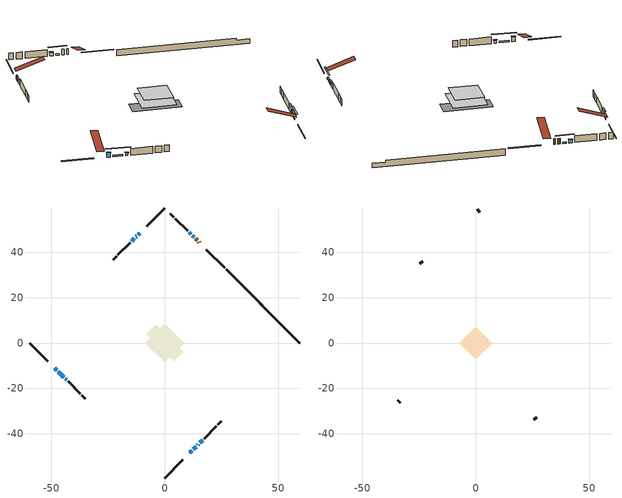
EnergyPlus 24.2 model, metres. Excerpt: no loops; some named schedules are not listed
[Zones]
conditioned space
 floor adiabatic (AdiabaticFloorConstruction): -8.5,0 0,8.5 8.5,0 0,-8.5 z0.68
 floor foundation (Slab1 construction): -8.14,3.89 -3.89,8.14 8.14,-3.89 3.89,-8.14 z-1.67
 wall outside (RimJoist1 construction): 0,-59.6 7.97,-51.62 / -59.6,0 -51.62,-7.97 / 0,59.6 -7.97,51.62 / 26.39,33.2 18.42,41.17 z0.68:0.98
 wall outside (AdiabaticWallConstruction 1): 15.25,44.35 14.91,44.69 / 14.25,45.34 13.66,45.94 z0.68:2.71
 wall outside (AdiabaticWallConstruction): -11.14,48.45 -11.72,47.88 z0.68:1.9; -48.45,-11.14 -47.66,-11.93 z0.68:2.31; 13,46.59 12.18,47.42 / 11.14,-48.45 11.97,-47.63 / -47.01,-12.59 -44.53,-15.07 z0.68:1.21; 11.52,48.08 10.73,48.87 z0.68:1.8; -12.38,47.22 -12.73,46.86 z0.68:2.71; -13.39,46.21 -14.58,45.02 z0.68:2.49; 12.63,-46.97 13.81,-45.78 z0.68:1.99; 14.47,-45.13 14.86,-44.73 z0.68:1.77; 15.52,-44.08 16.76,-42.84 z0.68:2.69; -43.87,-15.72 -43.3,-16.3 z0.68:1.7
 wall outside (Wall1 construction): 17.42,-42.18 22.82,-36.77 / -42.64,-16.96 -37.24,-22.36 / -15.23,44.36 -20.64,38.96 / 10.07,49.52 4.67,54.93 z0.68:3.12
 wall outside (Wall2 construction): 23.48,-36.12 25.03,-34.57 / -36.58,-23.02 -35.03,-24.57 / -21.3,38.3 -22.85,36.75 / 4.01,55.59 2.46,57.14 z0.68:3.12
 wall foundation (FoundationWall1 construction): 27.05,32.55,-1.67 27.05,32.55,0.68 56.34,3.25,0.68 56.34,3.25,0 59.6,0,0 59.6,0,-1.67
 window (WindowConstruction 8): -11.14,48.45 -11.72,47.88 z0.68:1.9
 window (WindowConstruction 7): -48.45,-11.14 -47.66,-11.93 z0.68:2.3
 window (WindowConstruction 9): 13,46.59 12.18,47.42 z0.68:1.21
 window (WindowConstruction 10): 11.14,-48.45 11.97,-47.63 z0.68:1.21
 window (WindowConstruction 11): -47.01,-12.59 -44.53,-15.07 z0.68:1.21
 window (WindowConstruction): 11.52,48.08 10.73,48.87 z0.68:1.8
 window (WindowConstruction 1): -12.38,47.22 -12.73,46.86 z0.68:2.71
 window (WindowConstruction 2): -13.39,46.21 -14.58,45.02 z0.68:2.48
 window (WindowConstruction 3): 12.63,-46.97 13.81,-45.78 z0.68:1.99
 window (WindowConstruction 4): 14.47,-45.13 14.86,-44.73 z0.68:1.77
 window (WindowConstruction 5): 15.52,-44.08 16.76,-42.84 z0.68:2.69
 window (WindowConstruction 6): -43.87,-15.72 -43.3,-16.3 z0.68:1.69
 door (Door): 15.25,44.35 14.91,44.69 z0.68:2.71
 door (Door 1): 14.25,45.34 13.66,45.94 z0.68:2.71
 ceiling adiabatic (AdiabaticFloorConstruction): 0,-8.5 8.5,0 0,8.5 -8.5,0 z0.68
attic - vented
 floor to conditioned space (Floor1 construction Reversed): -7.24,0 0,7.24 7.24,0 0,-7.24 z3.12
 wall outside (Wall3 construction): 25.69,-33.91 26.83,-32.77 / -34.37,-25.22 -33.23,-26.37 / -23.5,36.09 -24.65,34.95 / 1.8,57.79 0.66,58.94 z0.68:3.12
 roof outside (Roof1 construction): 10.49,-49.11,3.12 3.43,-42.05,6.44 1.58,-43.91,6.44 8.63,-50.97,3.12; -49.11,-10.49,3.12 -42.05,-3.43,6.44 -43.91,-1.58,6.44 -50.97,-8.63,3.12; -10.49,49.11,3.12 -3.43,42.05,6.44 -1.58,43.91,6.44 -8.63,50.97,3.12; 15.91,43.69,3.12 8.85,36.64,6.44 10.71,34.78,6.44 17.76,41.83,3.12
shading: -47.52,-12.08 -48.59,-11 -48.88,-11.29 -47.81,-12.37 z2.51; 10.31,49.29 14.87,44.73 15.16,45.02 10.6,49.58 z3.85; 13.84,-45.76 9.28,-50.32 9.57,-50.61 14.13,-46.05 z3.85; -42.66,-16.93 -48.87,-10.72 -49.16,-11.01 -42.95,-17.22 z3.85; 10.59,49.01 11.66,47.93 11.95,48.23 10.88,49.3 z2; -12.88,46.72 -12.23,47.36 -12.52,47.65 -13.17,47.01 z2.91; -14.72,44.88 -13.25,46.35 -13.54,46.64 -15.01,45.17 z2.69; 13.95,-45.64 12.48,-47.11 12.78,-47.4 14.25,-45.93 z2.19; 15.01,-44.59 14.33,-45.27 14.62,-45.56 15.3,-44.88 z1.97; 16.9,-42.69 15.38,-44.22 15.67,-44.51 17.19,-42.99 z2.89; -43.16,-16.44 -44.02,-15.58 -44.31,-15.87 -43.45,-16.73 z1.9
[Building]
Building 1: Terrain=Suburbs
[Site:Location]
Montreal Intl AP_QC: Latitude {deg}=45.47; Longitude {deg}=-73.74; Time Zone {hr}=-5; Elevation {m}=36; Keep Site Location Information=Yes
[Site:GroundTemperature:Shallow]
2.07863, -0.316383, -0.508184, 0.628371, 5.19101, 9.73239, 13.6695, 16.1636, 16.3755, 14.347, 10.5102, 6.10817
[Site:WaterMainsTemperature]
Calculation Method=Schedule; Temperature Schedule=mains temperature schedule
[Material] Roughness=Rough; Thermal Absorptance=0.9
Name | Thickness {m} | Conductivity {W/m-K} | Density {kg/m3} | Specific Heat {J/kg-K} | Solar Absorptance | Visible Absorptance
asphalt or fiberglass shingles | 0.00635 | 0.162714 | 1121.4 | 1465.45 | 0.4 | 0.4
ceiling loosefill ins | 0.338667 | 0.0480833 | 16.02 | 1046.75 | 0.7 | 0.7
ceiling stud and cavity | 0.1397 | 0.160601 | 65.682 | 1177.47 | 0.7 | 0.7
concrete 4.0 in. | 0.1016 | 1.803125 | 2242.8 | 837.4 | 0.7 | 0.7
concrete 8.0 in. | 0.2032 | 1.803125 | 2242.8 | 837.4 | 0.7 | 0.7
door material | 0.04445 | 0.053851 | 512.64 | 1214.23 | 0.7 | 0.7
door material 1 | 0.04445 | 0.188738 | 512.64 | 1214.23 | 0.7 | 0.7
exterior vertical ins | 0.07309 | 0.029427 | 32.04 | 1214.23 | 0.7 | 0.7
floor covering | 0.0127 | 0.0433444 | 54.468 | 1339.84 | 0.6 | 0.6
floor rigid ins; wall rigid ins 1 | 0.512978 | 0.029427 | 32.04 | 1214.23 | 0.7 | 0.7
floor stud and cavity | 0.1397 | 1.75129 | 37.0049 | 1207.88 | 0.7 | 0.7
furniture material conditioned space 1 | 0.1524 | 0.115458 | 640.8 | 1214.23 | 0.6 | 0.6
gypsum board | 0.0127 | 0.160291 | 801 | 837.4 | 0.6 | 0.6
gypsum board 1 | 0.0127 | 0.160291 | 801 | 837.4 | 0.7 | 0.7
osb sheathing 0.5 in. | 0.0127 | 0.115458 | 512.64 | 1214.23 | 0.7 | 0.7
osb sheathing 0.75 in. | 0.01905 | 0.115458 | 512.64 | 1214.23 | 0.7 | 0.7
osb sheathing 2.0 in. | 0.0508 | 0.115458 | 512.64 | 1214.23 | 0.7 | 0.7
rim joist rigid ins | 0.103632 | 0.029427 | 32.04 | 1214.23 | 0.7 | 0.7
rim joist stud and cavity | 0.0508 | 0.0460436 | 125.044 | 1163.47 | 0.6 | 0.6
wall rigid ins | 0.051816 | 0.029427 | 32.04 | 1214.23 | 0.7 | 0.7
wall stud and cavity | 0.1397 | 0.193984 | 139.0536 | 1170.24 | 0.7 | 0.7
wall stud and cavity 1 | 0.1397 | 0.196385 | 139.0536 | 1170.24 | 0.7 | 0.7
wall stud and cavity 2 | 0.0889 | 6.1454 | 50.32683 | 1063.81 | 0.6 | 0.6
wall stud and cavity 3 | 0.0889 | 0.380278 | 52.3479 | 1209.89 | 0.7 | 0.7
wall stud and cavity 4 | 0.0889 | 0.391764 | 83.0341 | 1211.67 | 0.7 | 0.7
wood siding | 0.0254 | 0.102417 | 544.68 | 1172.36 | 0.4 | 0.4
wood siding 1 | 0.00254 | 0.102417 | 544.68 | 1172.36 | 0.4 | 0.4
wood siding 2; wood siding 3; wood siding 4 | 0.0254 | 0.102417 | 544.68 | 1172.36 | 0.7 | 0.7
[WindowMaterial:SimpleGlazingSystem]
Name | U-Factor {W/m2-K} | Solar Heat Gain Coefficient
WindowMaterial | 3.063281 | 0.59
WindowMaterial 1 | 3.02126 | 0.51
WindowMaterial 2 | 3.03943 | 0.65
WindowMaterial 3 | 3.04795 | 0.63
WindowMaterial 4 | 3.09508 | 0.51
WindowMaterial 5 | 3.10076 | 0.59
WindowMaterial 6 | 3.077476 | 0.55
WindowMaterial 7 | 3.09224 | 0.53
WindowMaterial 8 | 3.148451 | 0.63
WindowMaterial 9 | 3.10132 | 0.61
[Construction]
AdiabaticFloorConstruction: floor stud and cavity, floor rigid ins, osb sheathing 0.75 in., floor covering
AdiabaticWallConstruction: wood siding 3, wall rigid ins 1, wall stud and cavity 3, gypsum board
AdiabaticWallConstruction 1: wood siding 4, wall rigid ins 1, wall stud and cavity 3, gypsum board
Door: door material
Door 1: door material 1
Floor1 construction Reversed: gypsum board, ceiling stud and cavity, ceiling loosefill ins
FoundationWall1 construction: concrete 8.0 in., gypsum board 1
furniture construction conditioned space 1: furniture material conditioned space 1
PartitionWallConstruction: gypsum board, wall stud and cavity 4, gypsum board
RimJoist1 construction: wood siding 2, rim joist rigid ins, osb sheathing 2.0 in., rim joist stud and cavity
Roof1 construction: asphalt or fiberglass shingles
Slab1 construction: concrete 4.0 in.
Wall1 construction: wood siding, wall rigid ins, osb sheathing 0.5 in., wall stud and cavity, gypsum board
Wall2 construction: wood siding, wall rigid ins, osb sheathing 0.5 in., wall stud and cavity 1, gypsum board
Wall3 construction: wood siding 1, wall stud and cavity 2
WindowConstruction: WindowMaterial
WindowConstruction 1: WindowMaterial 1
WindowConstruction 10; WindowConstruction 11; WindowConstruction 9: WindowMaterial 9
WindowConstruction 2: WindowMaterial 2
WindowConstruction 3: WindowMaterial 3
WindowConstruction 4: WindowMaterial 4
WindowConstruction 5: WindowMaterial 5
WindowConstruction 6: WindowMaterial 6
WindowConstruction 7: WindowMaterial 7
WindowConstruction 8: WindowMaterial 8
[Zone] Multiplier=1; Part of Total Floor Area=Yes
Name | Volume {m3}
attic - vented | 56.6174
conditioned space | 526.6
[Space]
Name | Zone | Volume {m3}
attic - vented 1 | attic - vented | 56.6174
conditioned space 1 | conditioned space | 526.6
[ZoneInfiltration:EffectiveLeakageArea]
infil attic - vented 1: Zone or Space=attic - vented 1; Schedule=Always On Discrete; Effective Air Leakage Area {cm2}=4195.6; Stack Coefficient=0.000400784; Wind Coefficient=1.35262e-05
[ZoneMixing]
whole house fan mix: Zone or Space=attic - vented; Schedule=Always On Continuous; Design Flow Rate Calculation Method=Flow/Zone; Design Flow Rate {m3/s}=0; Source Zone or Space=conditioned space
[SurfaceProperty:ExposedFoundationPerimeter]
Slab1: Exposed Perimeter Calculation Method=TotalExposedPerimeter; Total Exposed Perimeter {m}=46.026
[InternalMass] Zone or ZoneList=conditioned space; Space or SpaceList=conditioned space 1
Name | Construction | Surface Area {m2}
furniture mass conditioned space 1 | furniture construction conditioned space 1 | 98.6402
partition wall mass | PartitionWallConstruction | 246.6
[Lights]
interior lighting: Zone or ZoneList or Space or SpaceList=conditioned space 1; Schedule=interior lighting schedule; Design Level Calculation Method=LightingLevel; Lighting Level {W}=343.2; Return Air Fraction=0; Fraction Radiant=0.6; Fraction Visible=0.2; Fraction Replaceable=1
[People]
occupants: Zone or ZoneList or Space or SpaceList=conditioned space 1; Number of People Schedule=occupants schedule; Number of People Calculation Method=People; Number of People=3; Fraction Radiant=0.314171; Sensible Heat Fraction=0.56303; Activity Level Schedule=occupants activity schedule; Carbon Dioxide Generation Rate {m3/s-W}=0; Enable ASHRAE 55 Comfort Warnings=No; Mean Radiant Temperature Calculation Type=EnclosureAveraged
[ElectricEquipment] Zone or ZoneList or Space or SpaceList=conditioned space 1; Design Level Calculation Method=EquipmentLevel
Name | Schedule | Design Level {W} | Fraction Latent | Fraction Radiant | Fraction Lost
clothes dryer | clothes dryer schedule | 140.772 | 0.015 | 0.081 | 0.85
clothes washer | clothes washer schedule | 32.1985 | 0.03 | 0.162 | 0.7
cooking range | cooking range schedule | 215.147 | 0.08 | 0.432 | 0.2
dishwasher | dishwasher schedule | 66.8632 | 0.3 | 0.18 | 0.4
fridge | fridge schedule | 72.9452 | 0 | 0.6 | 0
mech vent bath fan 0 | mech vent bath fan 0 schedule | 50.2 | 0 | 0 | 1
mech vent bath fan 1 | mech vent bath fan 1 schedule | 50.2 | 0 | 0 | 1
mech vent bath fan 2 | mech vent bath fan 2 schedule | 50.2 | 0 | 0 | 1
mech vent house fan | mech vent house fan schedule | 19.9167 | 0 | 0 | 0.5
mech vent house fan cfis | mech vent house fan cfis schedule | 0 | 0 | 0 | 0
mech vent range fan 0 | mech vent range fan 0 schedule | 57 | 0 | 0 | 1
misc plug loads | misc plug loads schedule | 494.7 | 0.045 | 0.513 | 0.1
whole house fan | Always On Discrete | 0 | 0 | 0 | 1
[OtherEquipment] Zone or ZoneList or Space or SpaceList=conditioned space 1; Design Level Calculation Method=EquipmentLevel
Name | Fuel Type | Schedule | Design Level {W} | Fraction Latent | Fraction Radiant | Fraction Lost
clothes dryer 1 | Electricity | clothes dryer schedule | 0 | 0.015 | 0.081 | 0.85
cooking range 1 | Electricity | cooking range schedule | 0 | 0.08 | 0.432 | 0.2
general water use latent | None | general water use schedule | 62.594 | 1 | 0 | 0
general water use sensible | None | general water use schedule | -61.6891 | 0 | 0.6 | 0
mech vent house fan latent load | None | Always On Discrete | 0 | 1 | 0 | 0
mech vent house fan sensible load | None | Always On Discrete | 0 | 0 | 0 | 0
water heater energy adjustment1 | Electricity | Always On Discrete | 0.01 | 0 | 0 | 1
[ZoneInfiltration:DesignFlowRate] Zone or ZoneList or Space or SpaceList=conditioned space 1; Schedule=Always On Discrete; Design Flow Rate Calculation Method=Flow/Zone; Design Flow Rate {m3/s}=0
infil flow; natural vent flow; whole house fan flow
[Foundation:Kiva]
Foundation Kiva 1: Initial Indoor Air Temperature {C}=18; Wall Height Above Grade {m}=0.680009; Wall Depth Below Slab {m}=0.2032; Custom Block Material Name 1=exterior vertical ins; Custom Block Depth 1 {m}=2.350008; Custom Block X Position 1 {m}=0.2159; Custom Block Z Position 1 {m}=0
[Foundation:Kiva:Settings]
Soil Conductivity {W/m-K}=0.849921; Soil Density {kg/m3}=1842.3; Soil Specific Heat {J/kg-K}=418.7; Ground Solar Absorptivity=0.9; Ground Thermal Absorptivity=0.9; Ground Surface Roughness {m}=0.03; Far-Field Width {m}=40; Deep-Ground Boundary Condition=ZeroFlux; Deep-Ground Depth {m}=40; Minimum Cell Dimension {m}=0.2; Maximum Cell Growth Coefficient=3; Simulation Timestep=Timestep
[Exterior:Lights]
exterior lighting: Schedule=exterior lighting schedule; Design Level {W}=75.6
[Schedule:Constant]
Name | Hourly Value
Always On Continuous; mech vent house fan schedule; mech vent house fan cfis schedule; Always On Discrete | 1
occupants activity schedule | 117.228
fridge schedule | 0
[Schedule:Week:Daily]
interior lighting schedule Week Rule - Jan1-Jan27: interior lighting schedule day, interior lighting schedule day, interior lighting schedule day, interior lighting schedule day, interior lighting schedule day, interior lighting schedule day, interior lighting schedule day, interior lighting schedule default day, interior lighting schedule default day, interior lighting schedule default day, interior lighting schedule default day, interior lighting schedule default day
interior lighting schedule Week Rule - Jan28-Feb3: interior lighting schedule day, interior lighting schedule day, interior lighting schedule day, interior lighting schedule day, interior lighting schedule day 1, interior lighting schedule day 1, interior lighting schedule day 1, interior lighting schedule default day, interior lighting schedule default day, interior lighting schedule default day, interior lighting schedule default day, interior lighting schedule default day
interior lighting schedule Week Rule - Feb4-Feb24: interior lighting schedule day 1, interior lighting schedule day 1, interior lighting schedule day 1, interior lighting schedule day 1, interior lighting schedule day 1, interior lighting schedule day 1, interior lighting schedule day 1, interior lighting schedule default day, interior lighting schedule default day, interior lighting schedule default day, interior lighting schedule default day, interior lighting schedule default day
interior lighting schedule Week Rule - Feb25-Mar3: interior lighting schedule day 1, interior lighting schedule day 1, interior lighting schedule day 1, interior lighting schedule day 1, interior lighting schedule day 2, interior lighting schedule day 2, interior lighting schedule day 2, interior lighting schedule default day, interior lighting schedule default day, interior lighting schedule default day, interior lighting schedule default day, interior lighting schedule default day
interior lighting schedule Week Rule - Mar4-Mar31: interior lighting schedule day 2, interior lighting schedule day 2, interior lighting schedule day 2, interior lighting schedule day 2, interior lighting schedule day 2, interior lighting schedule day 2, interior lighting schedule day 2, interior lighting schedule default day, interior lighting schedule default day, interior lighting schedule default day, interior lighting schedule default day, interior lighting schedule default day
interior lighting schedule Week Rule - Apr1-Apr28: interior lighting schedule day 3, interior lighting schedule day 3, interior lighting schedule day 3, interior lighting schedule day 3, interior lighting schedule day 3, interior lighting schedule day 3, interior lighting schedule day 3, interior lighting schedule default day, interior lighting schedule default day, interior lighting schedule default day, interior lighting schedule default day, interior lighting schedule default day
interior lighting schedule Week Rule - Apr29-May5: interior lighting schedule day 3, interior lighting schedule day 3, interior lighting schedule day 4, interior lighting schedule day 4, interior lighting schedule day 4, interior lighting schedule day 4, interior lighting schedule day 4, interior lighting schedule default day, interior lighting schedule default day, interior lighting schedule default day, interior lighting schedule default day, interior lighting schedule default day
interior lighting schedule Week Rule - May6-May26: interior lighting schedule day 4, interior lighting schedule day 4, interior lighting schedule day 4, interior lighting schedule day 4, interior lighting schedule day 4, interior lighting schedule day 4, interior lighting schedule day 4, interior lighting schedule default day, interior lighting schedule default day, interior lighting schedule default day, interior lighting schedule default day, interior lighting schedule default day
interior lighting schedule Week Rule - May27-Jun2: interior lighting schedule day 4, interior lighting schedule day 4, interior lighting schedule day 4, interior lighting schedule day 4, interior lighting schedule day 4, interior lighting schedule day 5, interior lighting schedule day 5, interior lighting schedule default day, interior lighting schedule default day, interior lighting schedule default day, interior lighting schedule default day, interior lighting schedule default day
interior lighting schedule Week Rule - Jun3-Jun30: interior lighting schedule day 5, interior lighting schedule day 5, interior lighting schedule day 5, interior lighting schedule day 5, interior lighting schedule day 5, interior lighting schedule day 5, interior lighting schedule day 5, interior lighting schedule default day, interior lighting schedule default day, interior lighting schedule default day, interior lighting schedule default day, interior lighting schedule default day
interior lighting schedule Week Rule - Jul1-Jul28: interior lighting schedule day 6, interior lighting schedule day 6, interior lighting schedule day 6, interior lighting schedule day 6, interior lighting schedule day 6, interior lighting schedule day 6, interior lighting schedule day 6, interior lighting schedule default day, interior lighting schedule default day, interior lighting schedule default day, interior lighting schedule default day, interior lighting schedule default day
interior lighting schedule Week Rule - Jul29-Aug4: interior lighting schedule day 6, interior lighting schedule day 6, interior lighting schedule day 6, interior lighting schedule day 7, interior lighting schedule day 7, interior lighting schedule day 7, interior lighting schedule day 7, interior lighting schedule default day, interior lighting schedule default day, interior lighting schedule default day, interior lighting schedule default day, interior lighting schedule default day
interior lighting schedule Week Rule - Aug5-Aug25: interior lighting schedule day 7, interior lighting schedule day 7, interior lighting schedule day 7, interior lighting schedule day 7, interior lighting schedule day 7, interior lighting schedule day 7, interior lighting schedule day 7, interior lighting schedule default day, interior lighting schedule default day, interior lighting schedule default day, interior lighting schedule default day, interior lighting schedule default day
interior lighting schedule Week Rule - Aug26-Sep1: interior lighting schedule day 7, interior lighting schedule day 7, interior lighting schedule day 7, interior lighting schedule day 7, interior lighting schedule day 7, interior lighting schedule day 7, interior lighting schedule day 8, interior lighting schedule default day, interior lighting schedule default day, interior lighting schedule default day, interior lighting schedule default day, interior lighting schedule default day
interior lighting schedule Week Rule - Sep2-Sep29: interior lighting schedule day 8, interior lighting schedule day 8, interior lighting schedule day 8, interior lighting schedule day 8, interior lighting schedule day 8, interior lighting schedule day 8, interior lighting schedule day 8, interior lighting schedule default day, interior lighting schedule default day, interior lighting schedule default day, interior lighting schedule default day, interior lighting schedule default day
interior lighting schedule Week Rule - Sep30-Oct6: interior lighting schedule day 8, interior lighting schedule day 9, interior lighting schedule day 9, interior lighting schedule day 9, interior lighting schedule day 9, interior lighting schedule day 9, interior lighting schedule day 9, interior lighting schedule default day, interior lighting schedule default day, interior lighting schedule default day, interior lighting schedule default day, interior lighting schedule default day
interior lighting schedule Week Rule - Oct7-Oct27: interior lighting schedule day 9, interior lighting schedule day 9, interior lighting schedule day 9, interior lighting schedule day 9, interior lighting schedule day 9, interior lighting schedule day 9, interior lighting schedule day 9, interior lighting schedule default day, interior lighting schedule default day, interior lighting schedule default day, interior lighting schedule default day, interior lighting schedule default day
interior lighting schedule Week Rule - Oct28-Nov3: interior lighting schedule day 9, interior lighting schedule day 9, interior lighting schedule day 9, interior lighting schedule day 9, interior lighting schedule day 10, interior lighting schedule day 10, interior lighting schedule day 10, interior lighting schedule default day, interior lighting schedule default day, interior lighting schedule default day, interior lighting schedule default day, interior lighting schedule default day
interior lighting schedule Week Rule - Nov4-Nov24: interior lighting schedule day 10, interior lighting schedule day 10, interior lighting schedule day 10, interior lighting schedule day 10, interior lighting schedule day 10, interior lighting schedule day 10, interior lighting schedule day 10, interior lighting schedule default day, interior lighting schedule default day, interior lighting schedule default day, interior lighting schedule default day, interior lighting schedule default day
interior lighting schedule Week Rule - Nov25-Dec1: interior lighting schedule day 10, interior lighting schedule day 10, interior lighting schedule day 10, interior lighting schedule day 10, interior lighting schedule day 10, interior lighting schedule day 10, interior lighting schedule day 11, interior lighting schedule default day, interior lighting schedule default day, interior lighting schedule default day, interior lighting schedule default day, interior lighting schedule default day
interior lighting schedule Week Rule - Dec2-Dec31: interior lighting schedule day 11, interior lighting schedule day 11, interior lighting schedule day 11, interior lighting schedule day 11, interior lighting schedule day 11, interior lighting schedule day 11, interior lighting schedule day 11, interior lighting schedule default day, interior lighting schedule default day, interior lighting schedule default day, interior lighting schedule default day, interior lighting schedule default day
occupants schedule Week Rule - Jan1-Dec31: occupants schedule day, occupants schedule day, occupants schedule day, occupants schedule day, occupants schedule day, occupants schedule day, occupants schedule day, occupants schedule default day, occupants schedule default day, occupants schedule default day, occupants schedule default day, occupants schedule default day
clothes dryer schedule Week Rule - Jan1-Dec31: clothes dryer schedule day, clothes dryer schedule day, clothes dryer schedule day, clothes dryer schedule day, clothes dryer schedule day, clothes dryer schedule day, clothes dryer schedule day, clothes dryer schedule default day, clothes dryer schedule default day, clothes dryer schedule default day, clothes dryer schedule default day, clothes dryer schedule default day
clothes washer schedule Week Rule - Jan1-Dec31: clothes washer schedule day, clothes washer schedule day, clothes washer schedule day, clothes washer schedule day, clothes washer schedule day, clothes washer schedule day, clothes washer schedule day, clothes washer schedule default day, clothes washer schedule default day, clothes washer schedule default day, clothes washer schedule default day, clothes washer schedule default day
cooking range schedule Week Rule - Jan1-Dec31: cooking range schedule day, cooking range schedule day, cooking range schedule day, cooking range schedule day, cooking range schedule day, cooking range schedule day, cooking range schedule day, cooking range schedule default day, cooking range schedule default day, cooking range schedule default day, cooking range schedule default day, cooking range schedule default day
dishwasher schedule Week Rule - Jan1-Dec31: dishwasher schedule day, dishwasher schedule day, dishwasher schedule day, dishwasher schedule day, dishwasher schedule day, dishwasher schedule day, dishwasher schedule day, dishwasher schedule default day, dishwasher schedule default day, dishwasher schedule default day, dishwasher schedule default day, dishwasher schedule default day
mech vent bath fan 0 schedule Week Rule - Jan1-Dec31: mech vent bath fan 0 schedule day, mech vent bath fan 0 schedule day, mech vent bath fan 0 schedule day, mech vent bath fan 0 schedule day, mech vent bath fan 0 schedule day, mech vent bath fan 0 schedule day, mech vent bath fan 0 schedule day, mech vent bath fan 0 schedule default day, mech vent bath fan 0 schedule default day, mech vent bath fan 0 schedule default day, mech vent bath fan 0 schedule default day, mech vent bath fan 0 schedule default day
mech vent bath fan 1 schedule Week Rule - Jan1-Dec31: mech vent bath fan 1 schedule day, mech vent bath fan 1 schedule day, mech vent bath fan 1 schedule day, mech vent bath fan 1 schedule day, mech vent bath fan 1 schedule day, mech vent bath fan 1 schedule day, mech vent bath fan 1 schedule day, mech vent bath fan 1 schedule default day, mech vent bath fan 1 schedule default day, mech vent bath fan 1 schedule default day, mech vent bath fan 1 schedule default day, mech vent bath fan 1 schedule default day
mech vent bath fan 2 schedule Week Rule - Jan1-Dec31: mech vent bath fan 2 schedule day, mech vent bath fan 2 schedule day, mech vent bath fan 2 schedule day, mech vent bath fan 2 schedule day, mech vent bath fan 2 schedule day, mech vent bath fan 2 schedule day, mech vent bath fan 2 schedule day, mech vent bath fan 2 schedule default day, mech vent bath fan 2 schedule default day, mech vent bath fan 2 schedule default day, mech vent bath fan 2 schedule default day, mech vent bath fan 2 schedule default day
mech vent range fan 0 schedule Week Rule - Jan1-Dec31: mech vent range fan 0 schedule day, mech vent range fan 0 schedule day, mech vent range fan 0 schedule day, mech vent range fan 0 schedule day, mech vent range fan 0 schedule day, mech vent range fan 0 schedule day, mech vent range fan 0 schedule day, mech vent range fan 0 schedule default day, mech vent range fan 0 schedule default day, mech vent range fan 0 schedule default day, mech vent range fan 0 schedule default day, mech vent range fan 0 schedule default day
misc plug loads schedule Week Rule - Jan1-Dec31: misc plug loads schedule day, misc plug loads schedule day, misc plug loads schedule day, misc plug loads schedule day, misc plug loads schedule day, misc plug loads schedule day, misc plug loads schedule day, misc plug loads schedule default day, misc plug loads schedule default day, misc plug loads schedule default day, misc plug loads schedule default day, misc plug loads schedule default day
general water use schedule Week Rule - Jan1-Dec31: general water use schedule day, general water use schedule day, general water use schedule day, general water use schedule day, general water use schedule day, general water use schedule day, general water use schedule day, general water use schedule default day, general water use schedule default day, general water use schedule default day, general water use schedule default day, general water use schedule default day
exterior lighting schedule Week Rule - Jan1-Jan27: exterior lighting schedule day, exterior lighting schedule day, exterior lighting schedule day, exterior lighting schedule day, exterior lighting schedule day, exterior lighting schedule day, exterior lighting schedule day, exterior lighting schedule default day, exterior lighting schedule default day, exterior lighting schedule default day, exterior lighting schedule default day, exterior lighting schedule default day
exterior lighting schedule Week Rule - Jan28-Feb3: exterior lighting schedule day, exterior lighting schedule day, exterior lighting schedule day, exterior lighting schedule day, exterior lighting schedule day 1, exterior lighting schedule day 1, exterior lighting schedule day 1, exterior lighting schedule default day, exterior lighting schedule default day, exterior lighting schedule default day, exterior lighting schedule default day, exterior lighting schedule default day
exterior lighting schedule Week Rule - Feb4-Feb24: exterior lighting schedule day 1, exterior lighting schedule day 1, exterior lighting schedule day 1, exterior lighting schedule day 1, exterior lighting schedule day 1, exterior lighting schedule day 1, exterior lighting schedule day 1, exterior lighting schedule default day, exterior lighting schedule default day, exterior lighting schedule default day, exterior lighting schedule default day, exterior lighting schedule default day
exterior lighting schedule Week Rule - Feb25-Mar3: exterior lighting schedule day 1, exterior lighting schedule day 1, exterior lighting schedule day 1, exterior lighting schedule day 1, exterior lighting schedule day 2, exterior lighting schedule day 2, exterior lighting schedule day 2, exterior lighting schedule default day, exterior lighting schedule default day, exterior lighting schedule default day, exterior lighting schedule default day, exterior lighting schedule default day
exterior lighting schedule Week Rule - Mar4-Mar31: exterior lighting schedule day 2, exterior lighting schedule day 2, exterior lighting schedule day 2, exterior lighting schedule day 2, exterior lighting schedule day 2, exterior lighting schedule day 2, exterior lighting schedule day 2, exterior lighting schedule default day, exterior lighting schedule default day, exterior lighting schedule default day, exterior lighting schedule default day, exterior lighting schedule default day
exterior lighting schedule Week Rule - Apr1-Apr28: exterior lighting schedule day 3, exterior lighting schedule day 3, exterior lighting schedule day 3, exterior lighting schedule day 3, exterior lighting schedule day 3, exterior lighting schedule day 3, exterior lighting schedule day 3, exterior lighting schedule default day, exterior lighting schedule default day, exterior lighting schedule default day, exterior lighting schedule default day, exterior lighting schedule default day
exterior lighting schedule Week Rule - Apr29-May5: exterior lighting schedule day 3, exterior lighting schedule day 3, exterior lighting schedule day 4, exterior lighting schedule day 4, exterior lighting schedule day 4, exterior lighting schedule day 4, exterior lighting schedule day 4, exterior lighting schedule default day, exterior lighting schedule default day, exterior lighting schedule default day, exterior lighting schedule default day, exterior lighting schedule default day
exterior lighting schedule Week Rule - May6-May26: exterior lighting schedule day 4, exterior lighting schedule day 4, exterior lighting schedule day 4, exterior lighting schedule day 4, exterior lighting schedule day 4, exterior lighting schedule day 4, exterior lighting schedule day 4, exterior lighting schedule default day, exterior lighting schedule default day, exterior lighting schedule default day, exterior lighting schedule default day, exterior lighting schedule default day
exterior lighting schedule Week Rule - May27-Jun2: exterior lighting schedule day 4, exterior lighting schedule day 4, exterior lighting schedule day 4, exterior lighting schedule day 4, exterior lighting schedule day 4, exterior lighting schedule day 5, exterior lighting schedule day 5, exterior lighting schedule default day, exterior lighting schedule default day, exterior lighting schedule default day, exterior lighting schedule default day, exterior lighting schedule default day
exterior lighting schedule Week Rule - Jun3-Jun30: exterior lighting schedule day 5, exterior lighting schedule day 5, exterior lighting schedule day 5, exterior lighting schedule day 5, exterior lighting schedule day 5, exterior lighting schedule day 5, exterior lighting schedule day 5, exterior lighting schedule default day, exterior lighting schedule default day, exterior lighting schedule default day, exterior lighting schedule default day, exterior lighting schedule default day
exterior lighting schedule Week Rule - Jul1-Jul28: exterior lighting schedule day 6, exterior lighting schedule day 6, exterior lighting schedule day 6, exterior lighting schedule day 6, exterior lighting schedule day 6, exterior lighting schedule day 6, exterior lighting schedule day 6, exterior lighting schedule default day, exterior lighting schedule default day, exterior lighting schedule default day, exterior lighting schedule default day, exterior lighting schedule default day
exterior lighting schedule Week Rule - Jul29-Aug4: exterior lighting schedule day 6, exterior lighting schedule day 6, exterior lighting schedule day 6, exterior lighting schedule day 7, exterior lighting schedule day 7, exterior lighting schedule day 7, exterior lighting schedule day 7, exterior lighting schedule default day, exterior lighting schedule default day, exterior lighting schedule default day, exterior lighting schedule default day, exterior lighting schedule default day
exterior lighting schedule Week Rule - Aug5-Aug25: exterior lighting schedule day 7, exterior lighting schedule day 7, exterior lighting schedule day 7, exterior lighting schedule day 7, exterior lighting schedule day 7, exterior lighting schedule day 7, exterior lighting schedule day 7, exterior lighting schedule default day, exterior lighting schedule default day, exterior lighting schedule default day, exterior lighting schedule default day, exterior lighting schedule default day
exterior lighting schedule Week Rule - Aug26-Sep1: exterior lighting schedule day 7, exterior lighting schedule day 7, exterior lighting schedule day 7, exterior lighting schedule day 7, exterior lighting schedule day 7, exterior lighting schedule day 7, exterior lighting schedule day 8, exterior lighting schedule default day, exterior lighting schedule default day, exterior lighting schedule default day, exterior lighting schedule default day, exterior lighting schedule default day
exterior lighting schedule Week Rule - Sep2-Sep29: exterior lighting schedule day 8, exterior lighting schedule day 8, exterior lighting schedule day 8, exterior lighting schedule day 8, exterior lighting schedule day 8, exterior lighting schedule day 8, exterior lighting schedule day 8, exterior lighting schedule default day, exterior lighting schedule default day, exterior lighting schedule default day, exterior lighting schedule default day, exterior lighting schedule default day
[Schedule:Year]
interior lighting schedule: interior lighting schedule Week Rule - Jan1-Jan27, 1, 1, 1, 27, interior lighting schedule Week Rule - Jan28-Feb3, 1, 28, 2, 3, interior lighting schedule Week Rule - Feb4-Feb24, 2, 4, 2, 24, interior lighting schedule Week Rule - Feb25-Mar3, 2, 25, 3, 3, interior lighting schedule Week Rule - Mar4-Mar31, 3, 4, 3, 31, interior lighting schedule Week Rule - Apr1-Apr28, 4, 1, 4, 28, interior lighting schedule Week Rule - Apr29-May5, 4, 29, 5, 5, interior lighting schedule Week Rule - May6-May26, 5, 6, 5, 26, interior lighting schedule Week Rule - May27-Jun2, 5, 27, 6, 2, interior lighting schedule Week Rule - Jun3-Jun30, 6, 3, 6, 30, interior lighting schedule Week Rule - Jul1-Jul28, 7, 1, 7, 28, interior lighting schedule Week Rule - Jul29-Aug4, 7, 29, 8, 4, interior lighting schedule Week Rule - Aug5-Aug25, 8, 5, 8, 25, interior lighting schedule Week Rule - Aug26-Sep1, 8, 26, 9, 1, interior lighting schedule Week Rule - Sep2-Sep29, 9, 2, 9, 29, interior lighting schedule Week Rule - Sep30-Oct6, 9, 30, 10, 6, interior lighting schedule Week Rule - Oct7-Oct27, 10, 7, 10, 27, interior lighting schedule Week Rule - Oct28-Nov3, 10, 28, 11, 3, interior lighting schedule Week Rule - Nov4-Nov24, 11, 4, 11, 24, interior lighting schedule Week Rule - Nov25-Dec1, 11, 25, 12, 1, interior lighting schedule Week Rule - Dec2-Dec31, 12, 2, 12, 31
occupants schedule: occupants schedule Week Rule - Jan1-Dec31, 1, 1, 12, 31
clothes dryer schedule: clothes dryer schedule Week Rule - Jan1-Dec31, 1, 1, 12, 31
clothes washer schedule: clothes washer schedule Week Rule - Jan1-Dec31, 1, 1, 12, 31
cooking range schedule: cooking range schedule Week Rule - Jan1-Dec31, 1, 1, 12, 31
dishwasher schedule: dishwasher schedule Week Rule - Jan1-Dec31, 1, 1, 12, 31
mech vent bath fan 0 schedule: mech vent bath fan 0 schedule Week Rule - Jan1-Dec31, 1, 1, 12, 31
mech vent bath fan 1 schedule: mech vent bath fan 1 schedule Week Rule - Jan1-Dec31, 1, 1, 12, 31
mech vent bath fan 2 schedule: mech vent bath fan 2 schedule Week Rule - Jan1-Dec31, 1, 1, 12, 31
mech vent range fan 0 schedule: mech vent range fan 0 schedule Week Rule - Jan1-Dec31, 1, 1, 12, 31
misc plug loads schedule: misc plug loads schedule Week Rule - Jan1-Dec31, 1, 1, 12, 31
general water use schedule: general water use schedule Week Rule - Jan1-Dec31, 1, 1, 12, 31
exterior lighting schedule: exterior lighting schedule Week Rule - Jan1-Jan27, 1, 1, 1, 27, exterior lighting schedule Week Rule - Jan28-Feb3, 1, 28, 2, 3, exterior lighting schedule Week Rule - Feb4-Feb24, 2, 4, 2, 24, exterior lighting schedule Week Rule - Feb25-Mar3, 2, 25, 3, 3, exterior lighting schedule Week Rule - Mar4-Mar31, 3, 4, 3, 31, exterior lighting schedule Week Rule - Apr1-Apr28, 4, 1, 4, 28, exterior lighting schedule Week Rule - Apr29-May5, 4, 29, 5, 5, exterior lighting schedule Week Rule - May6-May26, 5, 6, 5, 26, exterior lighting schedule Week Rule - May27-Jun2, 5, 27, 6, 2, exterior lighting schedule Week Rule - Jun3-Jun30, 6, 3, 6, 30, exterior lighting schedule Week Rule - Jul1-Jul28, 7, 1, 7, 28, exterior lighting schedule Week Rule - Jul29-Aug4, 7, 29, 8, 4, exterior lighting schedule Week Rule - Aug5-Aug25, 8, 5, 8, 25, exterior lighting schedule Week Rule - Aug26-Sep1, 8, 26, 9, 1, exterior lighting schedule Week Rule - Sep2-Sep29, 9, 2, 9, 29, exterior lighting schedule Week Rule - Sep30-Oct6, 9, 30, 10, 6, exterior lighting schedule Week Rule - Oct7-Oct27, 10, 7, 10, 27, exterior lighting schedule Week Rule - Oct28-Nov3, 10, 28, 11, 3, exterior lighting schedule Week Rule - Nov4-Nov24, 11, 4, 11, 24, exterior lighting schedule Week Rule - Nov25-Dec1, 11, 25, 12, 1, exterior lighting schedule Week Rule - Dec2-Dec31, 12, 2, 12, 31
[Schedule:Compact]
mains temperature schedule: Through: 01/01, For: AllDays, Until: 24:00, 6.56833, Through: 01/02, For: AllDays, Until: 24:00, 6.48722, Through: 01/03, For: AllDays, Until: 24:00, 6.40722, Through: 01/04, For: AllDays, Until: 24:00, 6.32889, Through: 01/05, For: AllDays, Until: 24:00, 6.25167, Through: 01/06, For: AllDays, Until: 24:00, 6.17611, Through: 01/07, For: AllDays, Until: 24:00, 6.10222, Through: 01/08, For: AllDays, Until: 24:00, 6.02944, Through: 01/09, For: AllDays, Until: 24:00, 5.95833, Through: 01/10, For: AllDays, Until: 24:00, 5.88889, Through: 01/11, For: AllDays, Until: 24:00, 5.82056, Through: 01/12, For: AllDays, Until: 24:00, 5.75444, Through: 01/13, For: AllDays, Until: 24:00, 5.68944, Through: 01/14, For: AllDays, Until: 24:00, 5.62611, Through: 01/15, For: AllDays, Until: 24:00, 5.56444, Through: 01/16, For: AllDays, Until: 24:00, 5.50444, Through: 01/17, For: AllDays, Until: 24:00, 5.44611, Through: 01/18, For: AllDays, Until: 24:00, 5.38944, Through: 01/19, For: AllDays, Until: 24:00, 5.33389, Through: 01/20, For: AllDays, Until: 24:00, 5.28111, Through: 01/21, For: AllDays, Until: 24:00, 5.22944, Through: 01/22, For: AllDays, Until: 24:00, 5.17944, Through: 01/23, For: AllDays, Until: 24:00, 5.13111, Through: 01/24, For: AllDays, Until: 24:00, 5.085, Through: 01/25, For: AllDays, Until: 24:00, 5.04056, Through: 01/26, For: AllDays, Until: 24:00, 4.99778, Through: 01/27, For: AllDays, Until: 24:00, 4.95667, Through: 01/28, For: AllDays, Until: 24:00, 4.91778, Through: 01/29, For: AllDays, Until: 24:00, 4.88056, Through: 01/30, For: AllDays, Until: 24:00, 4.845, Through: 01/31, For: AllDays, Until: 24:00, 4.81167, Through: 02/01, For: AllDays, Until: 24:00, 4.77944, Through: 02/02, For: AllDays, Until: 24:00, 4.75, Through: 02/03, For: AllDays, Until: 24:00, 4.72167, Through: 02/04, For: AllDays, Until: 24:00, 4.69611, Through: 02/05, For: AllDays, Until: 24:00, 4.67167, Through: 02/06, For: AllDays, Until: 24:00, 4.64944, Through: 02/07, For: AllDays, Until: 24:00, 4.62889, Through: 02/08, For: AllDays, Until: 24:00, 4.61056, Through: 02/09, For: AllDays, Until: 24:00, 4.59389, Through: 02/10, For: AllDays, Until: 24:00, 4.57944, Through: 02/11, For: AllDays, Until: 24:00, 4.56667, Through: 02/12, For: AllDays, Until: 24:00, 4.55611, Through: 02/13, For: AllDays, Until: 24:00, 4.54722, Through: 02/14, For: AllDays, Until: 24:00, 4.54056, Through: 02/15, For: AllDays, Until: 24:00, 4.53556, Through: 02/16, For: AllDays, Until: 24:00, 4.53278, Through: 02/17, For: AllDays, Until: 24:00, 4.53167, Through: 02/18, For: AllDays, Until: 24:00, 4.53278, Through: 02/19, For: AllDays, Until: 24:00, 4.53556, Through: 02/20, For: AllDays, Until: 24:00, 4.54056, Through: 02/21, For: AllDays, Until: 24:00, 4.54722, Through: 02/22, For: AllDays, Until: 24:00, 4.55611, Through: 02/23, For: AllDays, Until: 24:00, 4.56667, Through: 02/24, For: AllDays, Until: 24:00, 4.57944, Through: 02/25, For: AllDays, Until: 24:00, 4.59389, Through: 02/26, For: AllDays, Until: 24:00, 4.61056, Through: 02/27, For: AllDays, Until: 24:00, 4.62889, Through: 02/28, For: AllDays, Until: 24:00, 4.64889, Through: 03/01, For: AllDays, Until: 24:00, 4.67111, Through: 03/02, For: AllDays, Until: 24:00, 4.69556, Through: 03/03, For: AllDays, Until: 24:00, 4.72167, Through: 03/04, For: AllDays, Until: 24:00, 4.74944, Through: 03/05, For: AllDays, Until: 24:00, 4.77944, Through: 03/06, For: AllDays, Until: 24:00, 4.81111, Through: 03/07, For: AllDays, Until: 24:00, 4.84444, Through: 03/08, For: AllDays, Until: 24:00, 4.88, Through: 03/09, For: AllDays, Until: 24:00, 4.91722, Through: 03/10, For: AllDays, Until: 24:00, 4.95611, Through: 03/11, For: AllDays, Until: 24:00, 4.99722, Through: 03/12, For: AllDays, Until: 24:00, 5.04, Through: 03/13, For: AllDays, Until: 24:00, 5.08444, Through: 03/14, For: AllDays, Until: 24:00, 5.13056, Through: 03/15, For: AllDays, Until: 24:00, 5.17889, Through: 03/16, For: AllDays, Until: 24:00, 5.22833, Through: 03/17, For: AllDays, Until: 24:00, 5.28, Through: 03/18, For: AllDays, Until: 24:00, 5.33333, Through: 03/19, For: AllDays, Until: 24:00, 5.38833, Through: 03/20, For: AllDays, Until: 24:00, 5.445, Through: 03/21, For: AllDays, Until: 24:00, 5.50333, Through: 03/22, For: AllDays, Until: 24:00, 5.56333, Through: 03/23, For: AllDays, Until: 24:00, 5.625, Through: 03/24, For: AllDays, Until: 24:00, 5.68833, Through: 03/25, For: AllDays, Until: 24:00, 5.75333, Through: 03/26, For: AllDays, Until: 24:00, 5.81944, Through: 03/27, For: AllDays, Until: 24:00, 5.88778, Through: 03/28, For: AllDays, Until: 24:00, 5.95722, Through: 03/29, For: AllDays, Until: 24:00, 6.02833, Through: 03/30, For: AllDays, Until: 24:00, 6.10111, Through: 03/31, For: AllDays, Until: 24:00, 6.175, Through: 04/01, For: AllDays, Until: 24:00, 6.25056, Through: 04/02, For: AllDays, Until: 24:00, 6.32778, Through: 04/03, For: AllDays, Until: 24:00, 6.40611, Through: 04/04, For: AllDays, Until: 24:00, 6.48556, Through: 04/05, For: AllDays, Until: 24:00, 6.56722, Through: 04/06, For: AllDays, Until: 24:00, 6.64944, Through: 04/07, For: AllDays, Until: 24:00, 6.73333, Through: 04/08, For: AllDays, Until: 24:00, 6.81833, Through: 04/09, For: AllDays, Until: 24:00, 6.905, Through: 04/10, For: AllDays, Until: 24:00, 6.99278, Through: 04/11, For: AllDays, Until: 24:00, 7.08111, Through: 04/12, For: AllDays, Until: 24:00, 7.17167, Through: 04/13, For: AllDays, Until: 24:00, 7.26278, Through: 04/14, For: AllDays, Until: 24:00, 7.355, Through: 04/15, For: AllDays, Until: 24:00, 7.44833, Through: 04/16, For: AllDays, Until: 24:00, 7.54278, Through: 04/17, For: AllDays, Until: 24:00, 7.63889, Through: 04/18, For: AllDays, Until: 24:00, 7.735, Through: 04/19, For: AllDays, Until: 24:00, 7.83278, Through: 04/20, For: AllDays, Until: 24:00, 7.93167, Through: 04/21, For: AllDays, Until: 24:00, 8.03111, Through: 04/22, For: AllDays, Until: 24:00, 8.13167, Through: 04/23, For: AllDays, Until: 24:00, 8.23278, Through: 04/24, For: AllDays, Until: 24:00, 8.335, Through: 04/25, For: AllDays, Until: 24:00, 8.43778, Through: 04/26, For: AllDays, Until: 24:00, 8.54167, Through: 04/27, For: AllDays, Until: 24:00, 8.64611, Through: 04/28, For: AllDays, Until: 24:00, 8.75167, Through: 04/29, For: AllDays, Until: 24:00, 8.85778, Through: 04/30, For: AllDays, Until: 24:00, 8.96444, Through: 05/01, For: AllDays, Until: 24:00, 9.07167, Through: 05/02, For: AllDays, Until: 24:00, 9.17944, Through: 05/03, For: AllDays, Until: 24:00, 9.28778, Through: 05/04, For: AllDays, Until: 24:00, 9.39667, Through: 05/05, For: AllDays, Until: 24:00, 9.50667, Through: 05/06, For: AllDays, Until: 24:00, 9.61667, Through: 05/07, For: AllDays, Until: 24:00, 9.72667, Through: 05/08, For: AllDays, Until: 24:00, 9.83778, Through: 05/09, For: AllDays, Until: 24:00, 9.94889, Through: 05/10, For: AllDays, Until: 24:00, 10.0606, Through: 05/11, For: AllDays, Until: 24:00, 10.1722, Through: 05/12, For: AllDays, Until: 24:00, 10.2844, Through: 05/13, For: AllDays, Until: 24:00, 10.3967, Through: 05/14, For: AllDays, Until: 24:00, 10.5094, Through: 05/15, For: AllDays, Until: 24:00, 10.6222, Through: 05/16, For: AllDays, Until: 24:00, 10.735, Through: 05/17, For: AllDays, Until: 24:00, 10.8478, Through: 05/18, For: AllDays, Until: 24:00, 10.9611, Through: 05/19, For: AllDays, Until: 24:00, 11.0744, Through: 05/20, For: AllDays, Until: 24:00, 11.1872, Through: 05/21, For: AllDays, Until: 24:00, 11.3006, Through: 05/22, For: AllDays, Until: 24:00, 11.4133, Through: 05/23, For: AllDays, Until: 24:00, 11.5267, Through: 05/24, For: AllDays, Until: 24:00, 11.6394, Through: 05/25, For: AllDays, Until: 24:00, 11.7522, Through: 05/26, For: AllDays, Until: 24:00, 11.8644, Through: 05/27, For: AllDays, Until: 24:00, 11.9767, Through: 05/28, For: AllDays, Until: 24:00, 12.0889, Through: 05/29, For: AllDays, Until: 24:00, 12.2006, Through: 05/30, For: AllDays, Until: 24:00, 12.3122, Through: 05/31, For: AllDays, Until: 24:00, 12.4228, Through: 06/01, For: AllDays, Until: 24:00, 12.5339, Through: 06/02, For: AllDays, Until: 24:00, 12.6439, Through: 06/03, For: AllDays, Until: 24:00, 12.7539, Through: 06/04, For: AllDays, Until: 24:00, 12.8628, Through: 06/05, For: AllDays, Until: 24:00, 12.9717, Through: 06/06, For: AllDays, Until: 24:00, 13.08, Through: 06/07, For: AllDays, Until: 24:00, 13.1878, Through: 06/08, For: AllDays, Until: 24:00, 13.2944, Through: 06/09, For: AllDays, Until: 24:00, 13.4011, Through: 06/10, For: AllDays, Until: 24:00, 13.5067, Through: 06/11, For: AllDays, Until: 24:00, 13.6117, Through: 06/12, For: AllDays, Until: 24:00, 13.7156, Through: 06/13, For: AllDays, Until: 24:00, 13.8194, Through: 06/14, For: AllDays, Until: 24:00, 13.9222, Through: 06/15, For: AllDays, Until: 24:00, 14.0239, Through: 06/16, For: AllDays, Until: 24:00, 14.125, Through: 06/17, For: AllDays, Until: 24:00, 14.225, Through: 06/18, For: AllDays, Until: 24:00, 14.3239, Through: 06/19, For: AllDays, Until: 24:00, 14.4222, Through: 06/20, For: AllDays, Until: 24:00, 14.5194, Through: 06/21, For: AllDays, Until: 24:00, 14.6156, Through: 06/22, For: AllDays, Until: 24:00, 14.7106, Through: 06/23, For: AllDays, Until: 24:00, 14.805, Through: 06/24, For: AllDays, Until: 24:00, 14.8978, Through: 06/25, For: AllDays, Until: 24:00, 14.9894, Through: 06/26, For: AllDays, Until: 24:00, 15.0806, Through: 06/27, For: AllDays, Until: 24:00, 15.17, Through: 06/28, For: AllDays, Until: 24:00, 15.2583, Through: 06/29, For: AllDays, Until: 24:00, 15.3456, Through: 06/30, For: AllDays, Until: 24:00, 15.4311, Through: 07/01, For: AllDays, Until: 24:00, 15.5161, Through: 07/02, For: AllDays, Until: 24:00, 15.5989, Through: 07/03, For: AllDays, Until: 24:00, 15.6811, Through: 07/04, For: AllDays, Until: 24:00, 15.7617, Through: 07/05, For: AllDays, Until: 24:00, 15.8411, Through: 07/06, For: AllDays, Until: 24:00, 15.9189, Through: 07/07, For: AllDays, Until: 24:00, 15.995, Through: 07/08, For: AllDays, Until: 24:00, 16.07, Through: 07/09, For: AllDays, Until: 24:00, 16.1433, Through: 07/10, For: AllDays, Until: 24:00, 16.2156, Through: 07/11, For: AllDays, Until: 24:00, 16.2861, Through: 07/12, For: AllDays, Until: 24:00, 16.355, Through: 07/13, For: AllDays, Until: 24:00, 16.4222, Through: 07/14, For: AllDays, Until: 24:00, 16.4878, Through: 07/15, For: AllDays, Until: 24:00, 16.5522, Through: 07/16, For: AllDays, Until: 24:00, 16.615, Through: 07/17, For: AllDays, Until: 24:00, 16.6756, Through: 07/18, For: AllDays, Until: 24:00, 16.735, Through: 07/19, For: AllDays, Until: 24:00, 16.7928, Through: 07/20, For: AllDays, Until: 24:00, 16.8489, Through: 07/21, For: AllDays, Until: 24:00, 16.9028, Through: 07/22, For: AllDays, Until: 24:00, 16.9556, Through: 07/23, For: AllDays, Until: 24:00, 17.0061, Through: 07/24, For: AllDays, Until: 24:00, 17.0556, Through: 07/25, For: AllDays, Until: 24:00, 17.1028, Through: 07/26, For: AllDays, Until: 24:00, 17.1483, Through: 07/27, For: AllDays, Until: 24:00, 17.1917, Through: 07/28, For: AllDays, Until: 24:00, 17.2339, Through: 07/29, For: AllDays, Until: 24:00, 17.2739, Through: 07/30, For: AllDays, Until: 24:00, 17.3122, Through: 07/31, For: AllDays, Until: 24:00, 17.3489, Through: 08/01, For: AllDays, Until: 24:00, 17.3833, Through: 08/02, For: AllDays, Until: 24:00, 17.4161, Through: 08/03, For: AllDays, Until: 24:00, 17.4467, Through: 08/04, For: AllDays, Until: 24:00, 17.4761, Through: 08/05, For: AllDays, Until: 24:00, 17.5028, Through: 08/06, For: AllDays, Until: 24:00, 17.5283, Through: 08/07, For: AllDays, Until: 24:00, 17.5517, Through: 08/08, For: AllDays, Until: 24:00, 17.5728, Through: 08/09, For: AllDays, Until: 24:00, 17.5922, Through: 08/10, For: AllDays, Until: 24:00, 17.61, Through: 08/11, For: AllDays, Until: 24:00, 17.6256, Through: 08/12, For: AllDays, Until: 24:00, 17.6394, Through: 08/13, For: AllDays, Until: 24:00, 17.6511, Through: 08/14, For: AllDays, Until: 24:00, 17.6611, Through: 08/15, For: AllDays, Until: 24:00, 17.6689, Through: 08/16, For: AllDays, Until: 24:00, 17.675, Through: 08/17, For: AllDays, Until: 24:00, 17.6789, Through: 08/18, For: AllDays, Until: 24:00, 17.6811, Through: 08/19, For: AllDays, Until: 24:00, 17.6811, Through: 08/20, For: AllDays, Until: 24:00, 17.6794, Through: 08/21, For: AllDays, Until: 24:00, 17.6756, Through: 08/22, For: AllDays, Until: 24:00, 17.67, Through: 08/23, For: AllDays, Until: 24:00, 17.6622, Through: 08/24, For: AllDays, Until: 24:00, 17.6528, Through: 08/25, For: AllDays, Until: 24:00, 17.6411, Through: 08/26, For: AllDays, Until: 24:00, 17.6278, Through: 08/27, For: AllDays, Until: 24:00, 17.6122, Through: 08/28, For: AllDays, Until: 24:00, 17.595, Through: 08/29, For: AllDays, Until: 24:00, 17.5756, Through: 08/30, For: AllDays, Until: 24:00, 17.5544, Through: 08/31, For: AllDays, Until: 24:00, 17.5311, Through: 09/01, For: AllDays, Until: 24:00, 17.5061, Through: 09/02, For: AllDays, Until: 24:00, 17.4794, Through: 09/03, For: AllDays, Until: 24:00, 17.4506, Through: 09/04, For: AllDays, Until: 24:00, 17.42, Through: 09/05, For: AllDays, Until: 24:00, 17.3878, Through: 09/06, For: AllDays, Until: 24:00, 17.3533, Through: 09/07, For: AllDays, Until: 24:00, 17.3172, Through: 09/08, For: AllDays, Until: 24:00, 17.2789, Through: 09/09, For: AllDays, Until: 24:00, 17.2389, Through: 09/10, For: AllDays, Until: 24:00, 17.1972, Through: 09/11, For: AllDays, Until: 24:00, 17.1539, Through: 09/12, For: AllDays, Until: 24:00, 17.1083, Through: 09/13, For: AllDays, Until: 24:00, 17.0617, Through: 09/14, For: AllDays, Until: 24:00, 17.0128, Through: 09/15, For: AllDays, Until: 24:00, 16.9622, Through: 09/16, For: AllDays, Until: 24:00, 16.9094, Through: 09/17, For: AllDays, Until: 24:00, 16.8556, Through: 09/18, For: AllDays, Until: 24:00, 16.8, Through: 09/19, For: AllDays, Until: 24:00, 16.7422, Through: 09/20, For: AllDays, Until: 24:00, 16.6833, Through: 09/21, For: AllDays, Until: 24:00, 16.6228, Through: 09/22, For: AllDays, Until: 24:00, 16.56, Through: 09/23, For: AllDays, Until: 24:00, 16.4961, Through: 09/24, For: AllDays, Until: 24:00, 16.4306, Through: 09/25, For: AllDays, Until: 24:00, 16.3633, Through: 09/26, For: AllDays, Until: 24:00, 16.295, Through: 09/27, For: AllDays, Until: 24:00, 16.2244, Through: 09/28, For: AllDays, Until: 24:00, 16.1528, Through: 09/29, For: AllDays, Until: 24:00, 16.0794, Through: 09/30, For: AllDays, Until: 24:00, 16.0044, Through: 10/01, For: AllDays, Until: 24:00, 15.9283, Through: 10/02, For: AllDays, Until: 24:00, 15.8511, Through: 10/03, For: AllDays, Until: 24:00, 15.7717, Through: 10/04, For: AllDays, Until: 24:00, 15.6917, Through: 10/05, For: AllDays, Until: 24:00, 15.6094, Through: 10/06, For: AllDays, Until: 24:00, 15.5267, Through: 10/07, For: AllDays, Until: 24:00, 15.4422, Through: 10/08, For: AllDays, Until: 24:00, 15.3567, Through: 10/09, For: AllDays, Until: 24:00, 15.2694, Through: 10/10, For: AllDays, Until: 24:00, 15.1811, Through: 10/11, For: AllDays, Until: 24:00, 15.0917, Through: 10/12, For: AllDays, Until: 24:00, 15.0011, Through: 10/13, For: AllDays, Until: 24:00, 14.9094, Through: 10/14, For: AllDays, Until: 24:00, 14.8167, Through: 10/15, For: AllDays, Until: 24:00, 14.7228, Through: 10/16, For: AllDays, Until: 24:00, 14.6278, Through: 10/17, For: AllDays, Until: 24:00, 14.5317, Through: 10/18, For: AllDays, Until: 24:00, 14.4344, Through: 10/19, For: AllDays, Until: 24:00, 14.3367, Through: 10/20, For: AllDays, Until: 24:00, 14.2378, Through: 10/21, For: AllDays, Until: 24:00, 14.1378, Through: 10/22, For: AllDays, Until: 24:00, 14.0367, Through: 10/23, For: AllDays, Until: 24:00, 13.935, Through: 10/24, For: AllDays, Until: 24:00, 13.8322, Through: 10/25, For: AllDays, Until: 24:00, 13.7289, Through: 10/26, For: AllDays, Until: 24:00, 13.625, Through: 10/27, For: AllDays, Until: 24:00, 13.52, Through: 10/28, For: AllDays, Until: 24:00, 13.4144, Through: 10/29, For: AllDays, Until: 24:00, 13.3083, Through: 10/30, For: AllDays, Until: 24:00, 13.2011, Through: 10/31, For: AllDays, Until: 24:00, 13.0939, Through: 11/01, For: AllDays, Until: 24:00, 12.9856, Through: 11/02, For: AllDays, Until: 24:00, 12.8767, Through: 11/03, For: AllDays, Until: 24:00, 12.7678, Through: 11/04, For: AllDays, Until: 24:00, 12.6578, Through: 11/05, For: AllDays, Until: 24:00, 12.5478, Through: 11/06, For: AllDays, Until: 24:00, 12.4372, Through: 11/07, For: AllDays, Until: 24:00, 12.3261, Through: 11/08, For: AllDays, Until: 24:00, 12.215, Through: 11/09, For: AllDays, Until: 24:00, 12.1033, Through: 11/10, For: AllDays, Until: 24:00, 11.9911, Through: 11/11, For: AllDays, Until: 24:00, 11.8789, Through: 11/12, For: AllDays, Until: 24:00, 11.7667, Through: 11/13, For: AllDays, Until: 24:00, 11.6539, Through: 11/14, For: AllDays, Until: 24:00, 11.5411, Through: 11/15, For: AllDays, Until: 24:00, 11.4278, Through: 11/16, For: AllDays, Until: 24:00, 11.315, Through: 11/17, For: AllDays, Until: 24:00, 11.2017, Through: 11/18, For: AllDays, Until: 24:00, 11.0889, Through: 11/19, For: AllDays, Until: 24:00, 10.9756, Through: 11/20, For: AllDays, Until: 24:00, 10.8622, Through: 11/21, For: AllDays, Until: 24:00, 10.7494, Through: 11/22, For: AllDays, Until: 24:00, 10.6367, Through: 11/23, For: AllDays, Until: 24:00, 10.5239, Through: 11/24, For: AllDays, Until: 24:00, 10.4111, Through: 11/25, For: AllDays, Until: 24:00, 10.2989, Through: 11/26, For: AllDays, Until: 24:00, 10.1867, Through: 11/27, For: AllDays, Until: 24:00, 10.0744, Through: 11/28, For: AllDays, Until: 24:00, 9.96333, Through: 11/29, For: AllDays, Until: 24:00, 9.85167, Through: 11/30, For: AllDays, Until: 24:00, 9.74111, Through: 12/01, For: AllDays, Until: 24:00, 9.63056, Through: 12/02, For: AllDays, Until: 24:00, 9.52056, Through: 12/03, For: AllDays, Until: 24:00, 9.41111, Through: 12/04, For: AllDays, Until: 24:00, 9.30167, Through: 12/05, For: AllDays, Until: 24:00, 9.19333, Through: 12/06, For: AllDays, Until: 24:00, 9.08556, Through: 12/07, For: AllDays, Until: 24:00, 8.97778, Through: 12/08, For: AllDays, Until: 24:00, 8.87111, Through: 12/09, For: AllDays, Until: 24:00, 8.765, Through: 12/10, For: AllDays, Until: 24:00, 8.66, Through: 12/11, For: AllDays, Until: 24:00, 8.555, Through: 12/12, For: AllDays, Until: 24:00, 8.45111, Through: 12/13, For: AllDays, Until: 24:00, 8.34833, Through: 12/14, For: AllDays, Until: 24:00, 8.24611, Through: 12/15, For: AllDays, Until: 24:00, 8.14444, Through: 12/16, For: AllDays, Until: 24:00, 8.04389, Through: 12/17, For: AllDays, Until: 24:00, 7.94444, Through: 12/18, For: AllDays, Until: 24:00, 7.84556, Through: 12/19, For: AllDays, Until: 24:00, 7.74778, Through: 12/20, For: AllDays, Until: 24:00, 7.65111, Through: 12/21, For: AllDays, Until: 24:00, 7.555, Through: 12/22, For: AllDays, Until: 24:00, 7.46056, Through: 12/23, For: AllDays, Until: 24:00, 7.36667, Through: 12/24, For: AllDays, Until: 24:00, 7.27444, Through: 12/25, For: AllDays, Until: 24:00, 7.18278, Through: 12/26, For: AllDays, Until: 24:00, 7.09278, Through: 12/27, For: AllDays, Until: 24:00, 7.00389, Through: 12/28, For: AllDays, Until: 24:00, 6.91611, Through: 12/29, For: AllDays, Until: 24:00, 6.82944, Through: 12/30, For: AllDays, Until: 24:00, 6.74389, Through: 12/31, For: AllDays, Until: 24:00, 6.66
